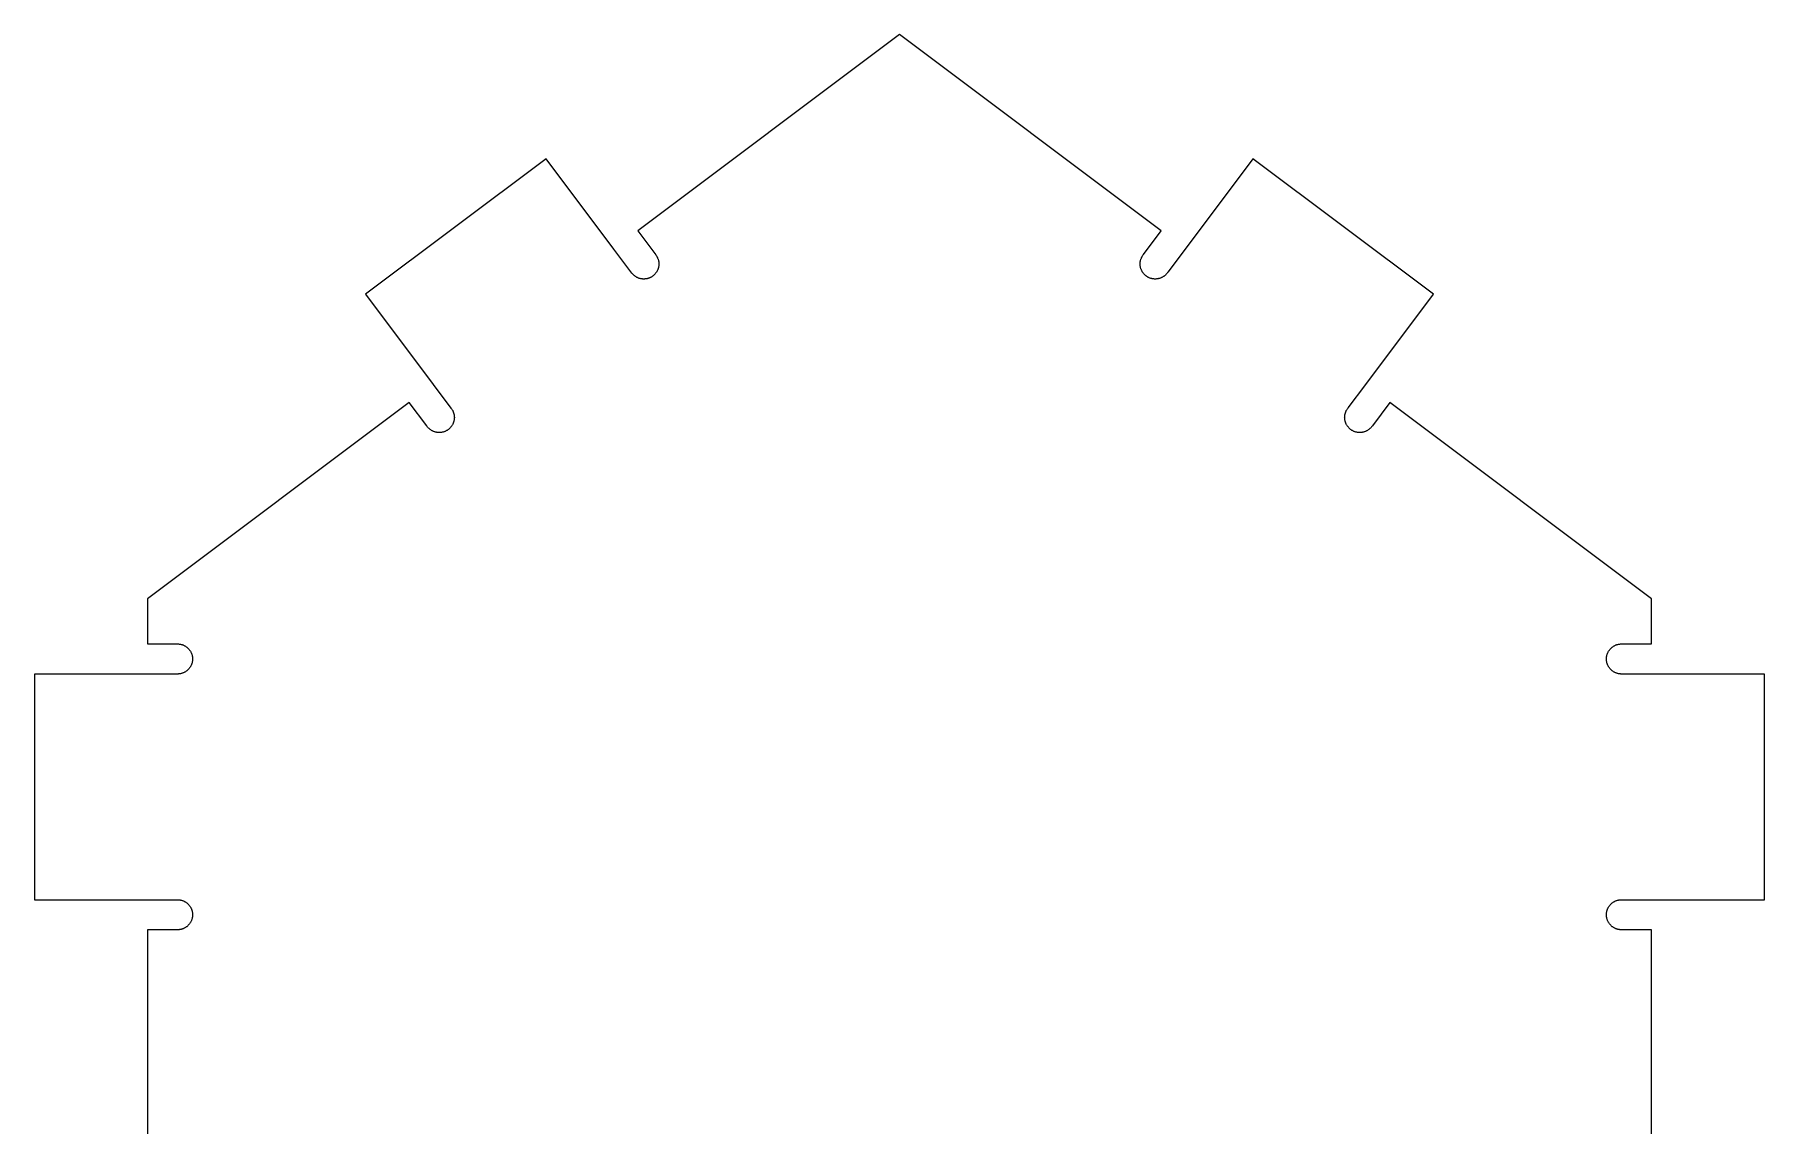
# Model space of a CAD drawing. Header units: millimetres. Extents: x 6.2 to 101, y 80 to 138.
# Drawn here: x 55 to 101, y 109 to 138 of the extents above; entities that cross this region are included whole.
import ezdxf

# ---------------------------------------------------------------- set-up
doc = ezdxf.new("R2010")
doc.units = ezdxf.units.MM
doc.layers.add('Default', color=18, linetype='Continuous', true_color=0x000000)

msp = doc.modelspace()

# ---------------------------------------------------------------- linework, layer by layer
at = {"layer": 'Default'}
for p, q in [((78, 138), (71.04, 132.78)), ((84.96, 132.78), (78, 138)), ((68.6, 134.7), (63.8, 131.1)), ((70.4, 132.3), (68.6, 134.7)), ((87.4, 134.7), (85.6, 132.3)), ((92.2, 131.1), (87.4, 134.7)), ((71.04, 132.78), (71.52, 132.142)), ((84.489, 132.154), (84.96, 132.78)), ((70.881, 131.661), (70.4, 132.3)), ((71.52, 132.142), (71.528, 132.131)), ((71.528, 132.131), (71.536, 132.12)), ((71.536, 132.12), (71.543, 132.108)), ((71.543, 132.108), (71.55, 132.096)), ((71.55, 132.096), (71.557, 132.084)), ((71.557, 132.084), (71.563, 132.071)), ((71.563, 132.071), (71.569, 132.059)), ((71.569, 132.059), (71.574, 132.046)), ((71.574, 132.046), (71.579, 132.033)), ((71.579, 132.033), (71.583, 132.02)), ((84.417, 132.019), (84.421, 132.032)), ((84.421, 132.032), (84.426, 132.046)), ((84.426, 132.046), (84.431, 132.058)), ((84.431, 132.058), (84.437, 132.071)), ((84.437, 132.071), (84.443, 132.084)), ((84.443, 132.084), (84.45, 132.096)), ((84.45, 132.096), (84.457, 132.108)), ((84.457, 132.108), (84.464, 132.12)), ((84.464, 132.12), (84.472, 132.132)), ((84.472, 132.132), (84.48, 132.143)), ((84.48, 132.143), (84.489, 132.154)), ((85.6, 132.3), (85.134, 131.683)), ((70.89, 131.65), (70.881, 131.661)), ((70.899, 131.639), (70.89, 131.65)), ((70.908, 131.629), (70.899, 131.639)), ((70.917, 131.619), (70.908, 131.629)), ((70.927, 131.61), (70.917, 131.619)), ((70.938, 131.6), (70.927, 131.61)), ((70.948, 131.591), (70.938, 131.6)), ((70.959, 131.583), (70.948, 131.591)), ((70.97, 131.575), (70.959, 131.583)), ((70.981, 131.567), (70.97, 131.575)), ((70.993, 131.56), (70.981, 131.567)), ((71.413, 131.562), (71.401, 131.555)), ((71.425, 131.57), (71.413, 131.562)), ((71.436, 131.578), (71.425, 131.57)), ((71.447, 131.586), (71.436, 131.578)), ((71.458, 131.595), (71.447, 131.586)), ((71.468, 131.604), (71.458, 131.595)), ((71.478, 131.613), (71.468, 131.604)), ((71.488, 131.623), (71.478, 131.613)), ((71.497, 131.633), (71.488, 131.623)), ((71.506, 131.644), (71.497, 131.633)), ((71.515, 131.654), (71.506, 131.644)), ((71.524, 131.665), (71.515, 131.654)), ((71.531, 131.677), (71.524, 131.665)), ((71.539, 131.688), (71.531, 131.677)), ((71.546, 131.7), (71.539, 131.688)), ((71.553, 131.712), (71.546, 131.7)), ((71.559, 131.724), (71.553, 131.712)), ((71.565, 131.737), (71.559, 131.724)), ((71.571, 131.749), (71.565, 131.737)), ((71.576, 131.762), (71.571, 131.749)), ((71.58, 131.775), (71.576, 131.762)), ((71.584, 131.788), (71.58, 131.775)), ((71.583, 132.02), (71.587, 132.007)), ((71.588, 131.802), (71.584, 131.788)), ((71.587, 132.007), (71.59, 131.993)), ((71.591, 131.815), (71.588, 131.802)), ((71.59, 131.993), (71.593, 131.98)), ((71.594, 131.829), (71.591, 131.815)), ((71.593, 131.98), (71.596, 131.966)), ((71.596, 131.842), (71.594, 131.829)), ((71.596, 131.966), (71.598, 131.952)), ((71.598, 131.856), (71.596, 131.842)), ((71.598, 131.952), (71.599, 131.939)), ((71.599, 131.87), (71.598, 131.856)), ((71.599, 131.939), (71.6, 131.925)), ((71.6, 131.884), (71.599, 131.87)), ((71.6, 131.925), (71.601, 131.911)), ((71.601, 131.897), (71.6, 131.884)), ((71.601, 131.911), (71.601, 131.897)), ((84.399, 131.909), (84.4, 131.923)), ((84.399, 131.895), (84.399, 131.909)), ((84.4, 131.881), (84.399, 131.895)), ((84.4, 131.923), (84.401, 131.937)), ((84.401, 131.867), (84.4, 131.881)), ((84.401, 131.937), (84.402, 131.951)), ((84.402, 131.854), (84.401, 131.867)), ((84.402, 131.951), (84.404, 131.965)), ((84.404, 131.84), (84.402, 131.854)), ((84.404, 131.965), (84.407, 131.979)), ((84.407, 131.826), (84.404, 131.84)), ((84.407, 131.979), (84.41, 131.992)), ((84.409, 131.812), (84.407, 131.826)), ((84.413, 131.799), (84.409, 131.812)), ((84.41, 131.992), (84.413, 132.006)), ((84.413, 132.006), (84.417, 132.019)), ((84.417, 131.785), (84.413, 131.799)), ((84.421, 131.772), (84.417, 131.785)), ((84.426, 131.759), (84.421, 131.772)), ((84.431, 131.746), (84.426, 131.759)), ((84.437, 131.733), (84.431, 131.746)), ((84.443, 131.721), (84.437, 131.733)), ((84.449, 131.708), (84.443, 131.721)), ((84.456, 131.696), (84.449, 131.708)), ((84.464, 131.684), (84.456, 131.696)), ((84.471, 131.673), (84.464, 131.684)), ((84.48, 131.662), (84.471, 131.673)), ((84.488, 131.65), (84.48, 131.662)), ((84.497, 131.64), (84.488, 131.65)), ((84.506, 131.629), (84.497, 131.64)), ((84.516, 131.619), (84.506, 131.629)), ((84.526, 131.61), (84.516, 131.619)), ((84.536, 131.6), (84.526, 131.61)), ((84.547, 131.591), (84.536, 131.6)), ((84.558, 131.583), (84.547, 131.591)), ((84.569, 131.574), (84.558, 131.583)), ((84.581, 131.567), (84.569, 131.574)), ((84.593, 131.559), (84.581, 131.567)), ((85.016, 131.565), (85.005, 131.558)), ((85.028, 131.573), (85.016, 131.565)), ((85.039, 131.581), (85.028, 131.573)), ((85.05, 131.59), (85.039, 131.581)), ((85.061, 131.599), (85.05, 131.59)), ((85.072, 131.608), (85.061, 131.599)), ((85.082, 131.618), (85.072, 131.608)), ((85.091, 131.628), (85.082, 131.618)), ((85.101, 131.638), (85.091, 131.628)), ((85.11, 131.649), (85.101, 131.638)), ((85.118, 131.66), (85.11, 131.649)), ((85.127, 131.671), (85.118, 131.66)), ((85.134, 131.683), (85.127, 131.671)), ((71.005, 131.553), (70.993, 131.56)), ((71.017, 131.546), (71.005, 131.553)), ((71.03, 131.54), (71.017, 131.546)), ((71.042, 131.534), (71.03, 131.54)), ((71.055, 131.529), (71.042, 131.534)), ((71.068, 131.524), (71.055, 131.529)), ((71.081, 131.52), (71.068, 131.524)), ((71.094, 131.516), (71.081, 131.52)), ((71.108, 131.513), (71.094, 131.516)), ((71.121, 131.51), (71.108, 131.513)), ((71.135, 131.507), (71.121, 131.51)), ((71.148, 131.505), (71.135, 131.507)), ((71.162, 131.503), (71.148, 131.505)), ((71.176, 131.502), (71.162, 131.503)), ((71.19, 131.502), (71.176, 131.502)), ((71.203, 131.502), (71.19, 131.502)), ((71.217, 131.502), (71.203, 131.502)), ((71.231, 131.503), (71.217, 131.502)), ((71.245, 131.504), (71.231, 131.503)), ((71.258, 131.506), (71.245, 131.504)), ((71.272, 131.508), (71.258, 131.506)), ((71.286, 131.511), (71.272, 131.508)), ((71.299, 131.514), (71.286, 131.511)), ((71.312, 131.517), (71.299, 131.514)), ((71.326, 131.522), (71.312, 131.517)), ((71.339, 131.526), (71.326, 131.522)), ((71.352, 131.531), (71.339, 131.526)), ((71.364, 131.536), (71.352, 131.531)), ((71.377, 131.542), (71.364, 131.536)), ((71.389, 131.549), (71.377, 131.542)), ((71.401, 131.555), (71.389, 131.549)), ((84.605, 131.552), (84.593, 131.559)), ((84.617, 131.546), (84.605, 131.552)), ((84.63, 131.539), (84.617, 131.546)), ((84.642, 131.534), (84.63, 131.539)), ((84.655, 131.528), (84.642, 131.534)), ((84.668, 131.524), (84.655, 131.528)), ((84.682, 131.519), (84.668, 131.524)), ((84.695, 131.515), (84.682, 131.519)), ((84.709, 131.512), (84.695, 131.515)), ((84.722, 131.509), (84.709, 131.512)), ((84.736, 131.507), (84.722, 131.509)), ((84.75, 131.505), (84.736, 131.507)), ((84.764, 131.503), (84.75, 131.505)), ((84.778, 131.502), (84.764, 131.503)), ((84.792, 131.502), (84.778, 131.502)), ((84.805, 131.502), (84.792, 131.502)), ((84.819, 131.502), (84.805, 131.502)), ((84.833, 131.503), (84.819, 131.502)), ((84.847, 131.504), (84.833, 131.503)), ((84.861, 131.506), (84.847, 131.504)), ((84.875, 131.509), (84.861, 131.506)), ((84.888, 131.512), (84.875, 131.509)), ((84.902, 131.515), (84.888, 131.512)), ((84.915, 131.519), (84.902, 131.515)), ((84.929, 131.523), (84.915, 131.519)), ((84.942, 131.528), (84.929, 131.523)), ((84.955, 131.533), (84.942, 131.528)), ((84.968, 131.538), (84.955, 131.533)), ((84.98, 131.545), (84.968, 131.538)), ((84.993, 131.551), (84.98, 131.545)), ((85.005, 131.558), (84.993, 131.551)), ((63.8, 131.1), (65.6, 128.7)), ((90.4, 128.7), (92.2, 131.1)), ((65.6, 128.7), (66.072, 128.072)), ((89.928, 128.073), (90.4, 128.7)), ((64.961, 128.219), (58, 123)), ((65.427, 127.601), (64.961, 128.219)), ((66.072, 128.072), (66.081, 128.062)), ((66.081, 128.062), (66.089, 128.05)), ((66.089, 128.05), (66.097, 128.039)), ((66.097, 128.039), (66.104, 128.027)), ((66.104, 128.027), (66.111, 128.015)), ((66.111, 128.015), (66.118, 128.002)), ((66.118, 128.002), (66.124, 127.99)), ((66.124, 127.99), (66.13, 127.977)), ((66.13, 127.977), (66.135, 127.964)), ((66.135, 127.964), (66.14, 127.951)), ((66.14, 127.951), (66.144, 127.938)), ((66.144, 127.938), (66.148, 127.924)), ((66.148, 127.924), (66.151, 127.911)), ((66.151, 127.911), (66.154, 127.897)), ((66.154, 127.897), (66.157, 127.883)), ((66.157, 127.883), (66.159, 127.87)), ((89.841, 127.87), (89.843, 127.884)), ((89.843, 127.884), (89.846, 127.897)), ((89.846, 127.897), (89.849, 127.911)), ((89.849, 127.911), (89.852, 127.925)), ((89.852, 127.925), (89.856, 127.938)), ((89.856, 127.938), (89.86, 127.951)), ((89.86, 127.951), (89.865, 127.964)), ((89.865, 127.964), (89.87, 127.977)), ((89.87, 127.977), (89.876, 127.99)), ((89.876, 127.99), (89.882, 128.003)), ((89.882, 128.003), (89.889, 128.015)), ((89.889, 128.015), (89.896, 128.027)), ((89.896, 128.027), (89.903, 128.039)), ((89.903, 128.039), (89.911, 128.05)), ((89.911, 128.05), (89.919, 128.062)), ((89.919, 128.062), (89.928, 128.073)), ((91.039, 128.219), (90.574, 127.601)), ((98, 123), (91.039, 128.219)), ((91.039, 128.219), (91.039, 128.219)), ((65.434, 127.59), (65.427, 127.601)), ((65.443, 127.578), (65.434, 127.59)), ((65.451, 127.567), (65.443, 127.578)), ((65.46, 127.557), (65.451, 127.567)), ((65.47, 127.546), (65.46, 127.557)), ((65.479, 127.536), (65.47, 127.546)), ((65.489, 127.527), (65.479, 127.536)), ((65.5, 127.517), (65.489, 127.527)), ((65.511, 127.509), (65.5, 127.517)), ((65.522, 127.5), (65.511, 127.509)), ((65.533, 127.492), (65.522, 127.5)), ((65.545, 127.484), (65.533, 127.492)), ((65.556, 127.477), (65.545, 127.484)), ((65.569, 127.47), (65.556, 127.477)), ((65.581, 127.463), (65.569, 127.47)), ((65.593, 127.457), (65.581, 127.463)), ((65.606, 127.452), (65.593, 127.457)), ((65.619, 127.446), (65.606, 127.452)), ((65.632, 127.442), (65.619, 127.446)), ((65.646, 127.437), (65.632, 127.442)), ((65.659, 127.434), (65.646, 127.437)), ((65.673, 127.43), (65.659, 127.434)), ((65.686, 127.427), (65.673, 127.43)), ((65.7, 127.425), (65.686, 127.427)), ((65.714, 127.423), (65.7, 127.425)), ((65.728, 127.422), (65.714, 127.423)), ((65.742, 127.421), (65.728, 127.422)), ((65.756, 127.42), (65.742, 127.421)), ((65.769, 127.42), (65.756, 127.42)), ((65.783, 127.421), (65.769, 127.42)), ((65.797, 127.422), (65.783, 127.421)), ((65.811, 127.423), (65.797, 127.422)), ((65.825, 127.425), (65.811, 127.423)), ((65.839, 127.428), (65.825, 127.425)), ((65.852, 127.431), (65.839, 127.428)), ((65.866, 127.434), (65.852, 127.431)), ((65.879, 127.438), (65.866, 127.434)), ((65.893, 127.442), (65.879, 127.438)), ((65.906, 127.447), (65.893, 127.442)), ((65.919, 127.452), (65.906, 127.447)), ((65.931, 127.458), (65.919, 127.452)), ((65.944, 127.464), (65.931, 127.458)), ((65.956, 127.471), (65.944, 127.464)), ((65.968, 127.478), (65.956, 127.471)), ((65.98, 127.485), (65.968, 127.478)), ((65.992, 127.493), (65.98, 127.485)), ((66.003, 127.501), (65.992, 127.493)), ((66.014, 127.51), (66.003, 127.501)), ((66.025, 127.519), (66.014, 127.51)), ((66.035, 127.528), (66.025, 127.519)), ((66.045, 127.538), (66.035, 127.528)), ((66.055, 127.548), (66.045, 127.538)), ((66.064, 127.558), (66.055, 127.548)), ((66.073, 127.569), (66.064, 127.558)), ((66.081, 127.58), (66.073, 127.569)), ((66.09, 127.592), (66.081, 127.58)), ((66.097, 127.603), (66.09, 127.592)), ((66.105, 127.615), (66.097, 127.603)), ((66.112, 127.627), (66.105, 127.615)), ((66.118, 127.639), (66.112, 127.627)), ((66.124, 127.652), (66.118, 127.639)), ((66.13, 127.665), (66.124, 127.652)), ((66.135, 127.678), (66.13, 127.665)), ((66.14, 127.691), (66.135, 127.678)), ((66.144, 127.704), (66.14, 127.691)), ((66.148, 127.717), (66.144, 127.704)), ((66.151, 127.731), (66.148, 127.717)), ((66.154, 127.745), (66.151, 127.731)), ((66.157, 127.758), (66.154, 127.745)), ((66.159, 127.772), (66.157, 127.758)), ((66.159, 127.87), (66.16, 127.856)), ((66.16, 127.786), (66.159, 127.772)), ((66.16, 127.856), (66.161, 127.842)), ((66.161, 127.8), (66.16, 127.786)), ((66.161, 127.842), (66.162, 127.828)), ((66.162, 127.814), (66.161, 127.8)), ((66.162, 127.828), (66.162, 127.814)), ((89.838, 127.814), (89.839, 127.828)), ((89.839, 127.8), (89.838, 127.814)), ((89.839, 127.842), (89.84, 127.856)), ((89.839, 127.828), (89.839, 127.842)), ((89.84, 127.786), (89.839, 127.8)), ((89.84, 127.856), (89.841, 127.87)), ((89.841, 127.772), (89.84, 127.786)), ((89.843, 127.758), (89.841, 127.772)), ((89.846, 127.745), (89.843, 127.758)), ((89.849, 127.731), (89.846, 127.745)), ((89.852, 127.718), (89.849, 127.731)), ((89.856, 127.704), (89.852, 127.718)), ((89.86, 127.691), (89.856, 127.704)), ((89.865, 127.678), (89.86, 127.691)), ((89.87, 127.665), (89.865, 127.678)), ((89.876, 127.652), (89.87, 127.665)), ((89.882, 127.639), (89.876, 127.652)), ((89.888, 127.627), (89.882, 127.639)), ((89.895, 127.615), (89.888, 127.627)), ((89.903, 127.603), (89.895, 127.615)), ((89.91, 127.592), (89.903, 127.603)), ((89.919, 127.58), (89.91, 127.592)), ((89.927, 127.569), (89.919, 127.58)), ((89.936, 127.559), (89.927, 127.569)), ((89.945, 127.548), (89.936, 127.559)), ((89.955, 127.538), (89.945, 127.548)), ((89.965, 127.528), (89.955, 127.538)), ((89.975, 127.519), (89.965, 127.528)), ((89.986, 127.51), (89.975, 127.519)), ((89.997, 127.501), (89.986, 127.51)), ((90.008, 127.493), (89.997, 127.501)), ((90.02, 127.485), (90.008, 127.493)), ((90.032, 127.478), (90.02, 127.485)), ((90.044, 127.471), (90.032, 127.478)), ((90.056, 127.464), (90.044, 127.471)), ((90.069, 127.458), (90.056, 127.464)), ((90.081, 127.452), (90.069, 127.458)), ((90.094, 127.447), (90.081, 127.452)), ((90.107, 127.442), (90.094, 127.447)), ((90.121, 127.438), (90.107, 127.442)), ((90.134, 127.434), (90.121, 127.438)), ((90.148, 127.431), (90.134, 127.434)), ((90.161, 127.428), (90.148, 127.431)), ((90.175, 127.425), (90.161, 127.428)), ((90.189, 127.423), (90.175, 127.425)), ((90.203, 127.422), (90.189, 127.423)), ((90.217, 127.421), (90.203, 127.422)), ((90.231, 127.42), (90.217, 127.421)), ((90.245, 127.42), (90.231, 127.42)), ((90.259, 127.421), (90.245, 127.42)), ((90.272, 127.422), (90.259, 127.421)), ((90.286, 127.423), (90.272, 127.422)), ((90.3, 127.425), (90.286, 127.423)), ((90.314, 127.427), (90.3, 127.425)), ((90.328, 127.43), (90.314, 127.427)), ((90.341, 127.434), (90.328, 127.43)), ((90.355, 127.437), (90.341, 127.434)), ((90.368, 127.442), (90.355, 127.437)), ((90.381, 127.446), (90.368, 127.442)), ((90.394, 127.452), (90.381, 127.446)), ((90.407, 127.457), (90.394, 127.452)), ((90.419, 127.463), (90.407, 127.457)), ((90.432, 127.47), (90.419, 127.463)), ((90.444, 127.477), (90.432, 127.47)), ((90.456, 127.484), (90.444, 127.477)), ((90.467, 127.492), (90.456, 127.484)), ((90.478, 127.5), (90.467, 127.492)), ((90.49, 127.509), (90.478, 127.5)), ((90.5, 127.518), (90.49, 127.509)), ((90.511, 127.527), (90.5, 127.518)), ((90.521, 127.537), (90.511, 127.527)), ((90.53, 127.547), (90.521, 127.537)), ((90.54, 127.557), (90.53, 127.547)), ((90.549, 127.568), (90.54, 127.557)), ((90.557, 127.578), (90.549, 127.568)), ((90.566, 127.59), (90.557, 127.578)), ((90.574, 127.601), (90.566, 127.59)), ((58, 123), (58, 121.8)), ((98, 121.8), (98, 123)), ((58, 121.8), (58.8, 121.8)), ((58.8, 121.8), (58.814, 121.8)), ((58.814, 121.8), (58.828, 121.799)), ((58.828, 121.799), (58.841, 121.798)), ((58.841, 121.798), (58.855, 121.796)), ((58.855, 121.796), (58.869, 121.794)), ((58.869, 121.794), (58.882, 121.791)), ((58.882, 121.791), (58.896, 121.788)), ((58.896, 121.788), (58.909, 121.785)), ((58.909, 121.785), (58.922, 121.781)), ((58.922, 121.781), (58.935, 121.776)), ((58.935, 121.776), (58.948, 121.772)), ((58.948, 121.772), (58.961, 121.766)), ((58.961, 121.766), (58.974, 121.76)), ((58.974, 121.76), (58.986, 121.754)), ((58.986, 121.754), (58.998, 121.748)), ((58.998, 121.748), (59.01, 121.741)), ((59.01, 121.741), (59.022, 121.733)), ((59.022, 121.733), (59.033, 121.725)), ((59.033, 121.725), (59.044, 121.717)), ((59.044, 121.717), (59.055, 121.708)), ((59.055, 121.708), (59.065, 121.699)), ((59.065, 121.699), (59.075, 121.69)), ((59.075, 121.69), (59.085, 121.68)), ((59.085, 121.68), (59.095, 121.67)), ((59.095, 121.67), (59.104, 121.66)), ((59.104, 121.66), (59.113, 121.649)), ((59.113, 121.649), (59.121, 121.638)), ((59.121, 121.638), (59.129, 121.627)), ((59.129, 121.627), (59.137, 121.616)), ((59.137, 121.616), (59.144, 121.604)), ((59.144, 121.604), (59.151, 121.592)), ((59.151, 121.592), (59.157, 121.58)), ((59.157, 121.58), (59.163, 121.567)), ((59.163, 121.567), (59.169, 121.555)), ((59.169, 121.555), (59.174, 121.542)), ((59.174, 121.542), (59.179, 121.529)), ((59.179, 121.529), (59.183, 121.516)), ((59.183, 121.516), (59.187, 121.502)), ((59.187, 121.502), (59.19, 121.489)), ((59.19, 121.489), (59.193, 121.475)), ((59.193, 121.475), (59.195, 121.462)), ((59.195, 121.462), (59.197, 121.448)), ((59.197, 121.448), (59.199, 121.434)), ((96.801, 121.434), (96.803, 121.448)), ((96.803, 121.448), (96.805, 121.462)), ((96.805, 121.462), (96.807, 121.475)), ((96.807, 121.475), (96.81, 121.489)), ((96.81, 121.489), (96.813, 121.502)), ((96.813, 121.502), (96.817, 121.516)), ((96.817, 121.516), (96.821, 121.529)), ((96.821, 121.529), (96.826, 121.542)), ((96.826, 121.542), (96.831, 121.555)), ((96.831, 121.555), (96.837, 121.567)), ((96.837, 121.567), (96.843, 121.58)), ((96.843, 121.58), (96.849, 121.592)), ((96.849, 121.592), (96.856, 121.604)), ((96.856, 121.604), (96.863, 121.616)), ((96.863, 121.616), (96.871, 121.627)), ((96.871, 121.627), (96.879, 121.638)), ((96.879, 121.638), (96.887, 121.649)), ((96.887, 121.649), (96.896, 121.66)), ((96.896, 121.66), (96.905, 121.67)), ((96.905, 121.67), (96.915, 121.68)), ((96.915, 121.68), (96.925, 121.69)), ((96.925, 121.69), (96.935, 121.699)), ((96.935, 121.699), (96.945, 121.708)), ((96.945, 121.708), (96.956, 121.717)), ((96.956, 121.717), (96.967, 121.725)), ((96.967, 121.725), (96.978, 121.733)), ((96.978, 121.733), (96.99, 121.741)), ((96.99, 121.741), (97.002, 121.748)), ((97.002, 121.748), (97.014, 121.754)), ((97.014, 121.754), (97.026, 121.76)), ((97.026, 121.76), (97.039, 121.766)), ((97.039, 121.766), (97.052, 121.772)), ((97.052, 121.772), (97.065, 121.776)), ((97.065, 121.776), (97.078, 121.781)), ((97.078, 121.781), (97.091, 121.785)), ((97.091, 121.785), (97.104, 121.788)), ((97.104, 121.788), (97.118, 121.791)), ((97.118, 121.791), (97.131, 121.794)), ((97.131, 121.794), (97.145, 121.796)), ((97.145, 121.796), (97.159, 121.798)), ((97.159, 121.798), (97.172, 121.799)), ((97.172, 121.799), (97.186, 121.8)), ((97.186, 121.8), (97.2, 121.8)), ((97.2, 121.8), (98, 121.8)), ((58.8, 121), (55, 121)), ((55, 121), (55, 115)), ((58.814, 121), (58.8, 121)), ((58.828, 121.001), (58.814, 121)), ((58.841, 121.002), (58.828, 121.001)), ((58.855, 121.004), (58.841, 121.002)), ((58.869, 121.006), (58.855, 121.004)), ((58.882, 121.009), (58.869, 121.006)), ((58.896, 121.012), (58.882, 121.009)), ((58.909, 121.015), (58.896, 121.012)), ((58.922, 121.019), (58.909, 121.015)), ((58.935, 121.024), (58.922, 121.019)), ((58.948, 121.028), (58.935, 121.024)), ((58.961, 121.034), (58.948, 121.028)), ((58.974, 121.04), (58.961, 121.034)), ((58.986, 121.046), (58.974, 121.04)), ((58.998, 121.052), (58.986, 121.046)), ((59.01, 121.059), (58.998, 121.052)), ((59.022, 121.067), (59.01, 121.059)), ((59.033, 121.075), (59.022, 121.067)), ((59.044, 121.083), (59.033, 121.075)), ((59.055, 121.092), (59.044, 121.083)), ((59.065, 121.101), (59.055, 121.092)), ((59.075, 121.11), (59.065, 121.101)), ((59.085, 121.12), (59.075, 121.11)), ((59.095, 121.13), (59.085, 121.12)), ((59.104, 121.14), (59.095, 121.13)), ((59.113, 121.151), (59.104, 121.14)), ((59.121, 121.162), (59.113, 121.151)), ((59.129, 121.173), (59.121, 121.162)), ((59.137, 121.184), (59.129, 121.173)), ((59.144, 121.196), (59.137, 121.184)), ((59.151, 121.208), (59.144, 121.196)), ((59.157, 121.22), (59.151, 121.208)), ((59.163, 121.233), (59.157, 121.22)), ((59.169, 121.245), (59.163, 121.233)), ((59.174, 121.258), (59.169, 121.245)), ((59.179, 121.271), (59.174, 121.258)), ((59.183, 121.284), (59.179, 121.271)), ((59.187, 121.298), (59.183, 121.284)), ((59.19, 121.311), (59.187, 121.298)), ((59.193, 121.325), (59.19, 121.311)), ((59.195, 121.338), (59.193, 121.325)), ((59.197, 121.352), (59.195, 121.338)), ((59.199, 121.366), (59.197, 121.352)), ((59.199, 121.434), (59.199, 121.421)), ((59.199, 121.421), (59.2, 121.407)), ((59.2, 121.393), (59.199, 121.379)), ((59.199, 121.379), (59.199, 121.366)), ((59.2, 121.407), (59.2, 121.393)), ((96.8, 121.407), (96.801, 121.421)), ((96.8, 121.393), (96.8, 121.407)), ((96.801, 121.379), (96.8, 121.393)), ((96.801, 121.421), (96.801, 121.434)), ((96.801, 121.366), (96.801, 121.379)), ((96.803, 121.352), (96.801, 121.366)), ((96.805, 121.338), (96.803, 121.352)), ((96.807, 121.325), (96.805, 121.338)), ((96.81, 121.311), (96.807, 121.325)), ((96.813, 121.298), (96.81, 121.311)), ((96.817, 121.284), (96.813, 121.298)), ((96.821, 121.271), (96.817, 121.284)), ((96.826, 121.258), (96.821, 121.271)), ((96.831, 121.245), (96.826, 121.258)), ((96.837, 121.233), (96.831, 121.245)), ((96.843, 121.22), (96.837, 121.233)), ((96.849, 121.208), (96.843, 121.22)), ((96.856, 121.196), (96.849, 121.208)), ((96.863, 121.184), (96.856, 121.196)), ((96.871, 121.173), (96.863, 121.184)), ((96.879, 121.162), (96.871, 121.173)), ((96.887, 121.151), (96.879, 121.162)), ((96.896, 121.14), (96.887, 121.151)), ((96.905, 121.13), (96.896, 121.14)), ((96.915, 121.12), (96.905, 121.13)), ((96.925, 121.11), (96.915, 121.12)), ((96.935, 121.101), (96.925, 121.11)), ((96.945, 121.092), (96.935, 121.101)), ((96.956, 121.083), (96.945, 121.092)), ((96.967, 121.075), (96.956, 121.083)), ((96.978, 121.067), (96.967, 121.075)), ((96.99, 121.059), (96.978, 121.067)), ((97.002, 121.052), (96.99, 121.059)), ((97.014, 121.046), (97.002, 121.052)), ((97.026, 121.04), (97.014, 121.046)), ((97.039, 121.034), (97.026, 121.04)), ((97.052, 121.028), (97.039, 121.034)), ((97.065, 121.024), (97.052, 121.028)), ((97.078, 121.019), (97.065, 121.024)), ((97.091, 121.015), (97.078, 121.019)), ((97.104, 121.012), (97.091, 121.015)), ((97.118, 121.009), (97.104, 121.012)), ((97.131, 121.006), (97.118, 121.009)), ((97.145, 121.004), (97.131, 121.006)), ((97.159, 121.002), (97.145, 121.004)), ((97.172, 121.001), (97.159, 121.002)), ((97.186, 121), (97.172, 121.001)), ((97.2, 121), (97.186, 121)), ((101, 121), (97.2, 121)), ((101, 115), (101, 121)), ((55, 115), (58.8, 115)), ((58.8, 115), (58.814, 115)), ((97.186, 115), (97.2, 115)), ((97.2, 115), (101, 115)), ((58.814, 115), (58.828, 114.999)), ((58.828, 114.999), (58.841, 114.998)), ((58.841, 114.998), (58.855, 114.996)), ((58.855, 114.996), (58.869, 114.994)), ((58.869, 114.994), (58.882, 114.991)), ((58.882, 114.991), (58.896, 114.988)), ((58.896, 114.988), (58.909, 114.985)), ((58.909, 114.985), (58.922, 114.981)), ((58.922, 114.981), (58.935, 114.976)), ((58.935, 114.976), (58.948, 114.972)), ((58.948, 114.972), (58.961, 114.966)), ((58.961, 114.966), (58.974, 114.96)), ((58.974, 114.96), (58.986, 114.954)), ((58.986, 114.954), (58.998, 114.948)), ((58.998, 114.948), (59.01, 114.941)), ((59.01, 114.941), (59.022, 114.933)), ((59.022, 114.933), (59.033, 114.925)), ((59.033, 114.925), (59.044, 114.917)), ((59.044, 114.917), (59.055, 114.908)), ((59.055, 114.908), (59.065, 114.899)), ((59.065, 114.899), (59.075, 114.89)), ((59.075, 114.89), (59.085, 114.88)), ((59.085, 114.88), (59.095, 114.87)), ((59.095, 114.87), (59.104, 114.86)), ((59.104, 114.86), (59.113, 114.849)), ((59.113, 114.849), (59.121, 114.838)), ((59.121, 114.838), (59.129, 114.827)), ((59.129, 114.827), (59.137, 114.816)), ((59.137, 114.816), (59.144, 114.804)), ((59.144, 114.804), (59.151, 114.792)), ((59.151, 114.792), (59.157, 114.78)), ((59.157, 114.78), (59.163, 114.767)), ((59.163, 114.767), (59.169, 114.755)), ((59.169, 114.755), (59.174, 114.742)), ((59.174, 114.742), (59.179, 114.729)), ((59.179, 114.729), (59.183, 114.716)), ((59.183, 114.716), (59.187, 114.702)), ((59.187, 114.702), (59.19, 114.689)), ((59.19, 114.689), (59.193, 114.675)), ((59.193, 114.675), (59.195, 114.662)), ((59.195, 114.662), (59.197, 114.648)), ((59.197, 114.552), (59.195, 114.538)), ((59.197, 114.648), (59.199, 114.634)), ((59.199, 114.566), (59.197, 114.552)), ((59.199, 114.634), (59.199, 114.621)), ((59.199, 114.621), (59.2, 114.607)), ((59.2, 114.593), (59.199, 114.579)), ((59.199, 114.579), (59.199, 114.566)), ((59.2, 114.607), (59.2, 114.593)), ((96.8, 114.607), (96.801, 114.621)), ((96.8, 114.593), (96.8, 114.607)), ((96.801, 114.579), (96.8, 114.593)), ((96.801, 114.634), (96.803, 114.648)), ((96.801, 114.621), (96.801, 114.634)), ((96.801, 114.566), (96.801, 114.579)), ((96.803, 114.552), (96.801, 114.566)), ((96.803, 114.648), (96.805, 114.662)), ((96.805, 114.538), (96.803, 114.552)), ((96.805, 114.662), (96.807, 114.675)), ((96.807, 114.675), (96.81, 114.689)), ((96.81, 114.689), (96.813, 114.702)), ((96.813, 114.702), (96.817, 114.716)), ((96.817, 114.716), (96.821, 114.729)), ((96.821, 114.729), (96.826, 114.742)), ((96.826, 114.742), (96.831, 114.755)), ((96.831, 114.755), (96.837, 114.767)), ((96.837, 114.767), (96.843, 114.78)), ((96.843, 114.78), (96.849, 114.792)), ((96.849, 114.792), (96.856, 114.804)), ((96.856, 114.804), (96.863, 114.816)), ((96.863, 114.816), (96.871, 114.827)), ((96.871, 114.827), (96.879, 114.838)), ((96.879, 114.838), (96.887, 114.849)), ((96.887, 114.849), (96.896, 114.86)), ((96.896, 114.86), (96.905, 114.87)), ((96.905, 114.87), (96.915, 114.88)), ((96.915, 114.88), (96.925, 114.89)), ((96.925, 114.89), (96.935, 114.899)), ((96.935, 114.899), (96.945, 114.908)), ((96.945, 114.908), (96.956, 114.917)), ((96.956, 114.917), (96.967, 114.925)), ((96.967, 114.925), (96.978, 114.933)), ((96.978, 114.933), (96.99, 114.941)), ((96.99, 114.941), (97.002, 114.948)), ((97.002, 114.948), (97.014, 114.954)), ((97.014, 114.954), (97.026, 114.96)), ((97.026, 114.96), (97.039, 114.966)), ((97.039, 114.966), (97.052, 114.972)), ((97.052, 114.972), (97.065, 114.976)), ((97.065, 114.976), (97.078, 114.981)), ((97.078, 114.981), (97.091, 114.985)), ((97.091, 114.985), (97.104, 114.988)), ((97.104, 114.988), (97.118, 114.991)), ((97.118, 114.991), (97.131, 114.994)), ((97.131, 114.994), (97.145, 114.996)), ((97.145, 114.996), (97.159, 114.998)), ((97.159, 114.998), (97.172, 114.999)), ((97.172, 114.999), (97.186, 115)), ((58.8, 114.2), (58, 114.2)), ((58, 114.2), (58, 106.8)), ((58.814, 114.2), (58.8, 114.2)), ((58.828, 114.201), (58.814, 114.2)), ((58.841, 114.202), (58.828, 114.201)), ((58.855, 114.204), (58.841, 114.202)), ((58.869, 114.206), (58.855, 114.204)), ((58.882, 114.209), (58.869, 114.206)), ((58.896, 114.212), (58.882, 114.209)), ((58.909, 114.215), (58.896, 114.212)), ((58.922, 114.219), (58.909, 114.215)), ((58.935, 114.224), (58.922, 114.219)), ((58.948, 114.228), (58.935, 114.224)), ((58.961, 114.234), (58.948, 114.228)), ((58.974, 114.24), (58.961, 114.234)), ((58.986, 114.246), (58.974, 114.24)), ((58.998, 114.252), (58.986, 114.246)), ((59.01, 114.259), (58.998, 114.252)), ((59.022, 114.267), (59.01, 114.259)), ((59.033, 114.275), (59.022, 114.267)), ((59.044, 114.283), (59.033, 114.275)), ((59.055, 114.292), (59.044, 114.283)), ((59.065, 114.301), (59.055, 114.292)), ((59.075, 114.31), (59.065, 114.301)), ((59.085, 114.32), (59.075, 114.31)), ((59.095, 114.33), (59.085, 114.32)), ((59.104, 114.34), (59.095, 114.33)), ((59.113, 114.351), (59.104, 114.34)), ((59.121, 114.362), (59.113, 114.351)), ((59.129, 114.373), (59.121, 114.362)), ((59.137, 114.384), (59.129, 114.373)), ((59.144, 114.396), (59.137, 114.384)), ((59.151, 114.408), (59.144, 114.396)), ((59.157, 114.42), (59.151, 114.408)), ((59.163, 114.433), (59.157, 114.42)), ((59.169, 114.445), (59.163, 114.433)), ((59.174, 114.458), (59.169, 114.445)), ((59.179, 114.471), (59.174, 114.458)), ((59.183, 114.484), (59.179, 114.471)), ((59.187, 114.498), (59.183, 114.484)), ((59.19, 114.511), (59.187, 114.498)), ((59.193, 114.525), (59.19, 114.511)), ((59.195, 114.538), (59.193, 114.525)), ((96.807, 114.525), (96.805, 114.538)), ((96.81, 114.511), (96.807, 114.525)), ((96.813, 114.498), (96.81, 114.511)), ((96.817, 114.484), (96.813, 114.498)), ((96.821, 114.471), (96.817, 114.484)), ((96.826, 114.458), (96.821, 114.471)), ((96.831, 114.445), (96.826, 114.458)), ((96.837, 114.433), (96.831, 114.445)), ((96.843, 114.42), (96.837, 114.433)), ((96.849, 114.408), (96.843, 114.42)), ((96.856, 114.396), (96.849, 114.408)), ((96.863, 114.384), (96.856, 114.396)), ((96.871, 114.373), (96.863, 114.384)), ((96.879, 114.362), (96.871, 114.373)), ((96.887, 114.351), (96.879, 114.362)), ((96.896, 114.34), (96.887, 114.351)), ((96.905, 114.33), (96.896, 114.34)), ((96.915, 114.32), (96.905, 114.33)), ((96.925, 114.31), (96.915, 114.32)), ((96.935, 114.301), (96.925, 114.31)), ((96.945, 114.292), (96.935, 114.301)), ((96.956, 114.283), (96.945, 114.292)), ((96.967, 114.275), (96.956, 114.283)), ((96.978, 114.267), (96.967, 114.275)), ((96.99, 114.259), (96.978, 114.267)), ((97.002, 114.252), (96.99, 114.259)), ((97.014, 114.246), (97.002, 114.252)), ((97.026, 114.24), (97.014, 114.246)), ((97.039, 114.234), (97.026, 114.24)), ((97.052, 114.228), (97.039, 114.234)), ((97.065, 114.224), (97.052, 114.228)), ((97.078, 114.219), (97.065, 114.224)), ((97.091, 114.215), (97.078, 114.219)), ((97.104, 114.212), (97.091, 114.215)), ((97.118, 114.209), (97.104, 114.212)), ((97.131, 114.206), (97.118, 114.209)), ((97.145, 114.204), (97.131, 114.206)), ((97.159, 114.202), (97.145, 114.204)), ((97.172, 114.201), (97.159, 114.202)), ((97.186, 114.2), (97.172, 114.201)), ((97.2, 114.2), (97.186, 114.2)), ((98, 114.2), (97.2, 114.2)), ((98, 106.8), (98, 114.2))]:
    msp.add_line(p, q, dxfattribs=at)

doc.saveas('drawing.dxf')
